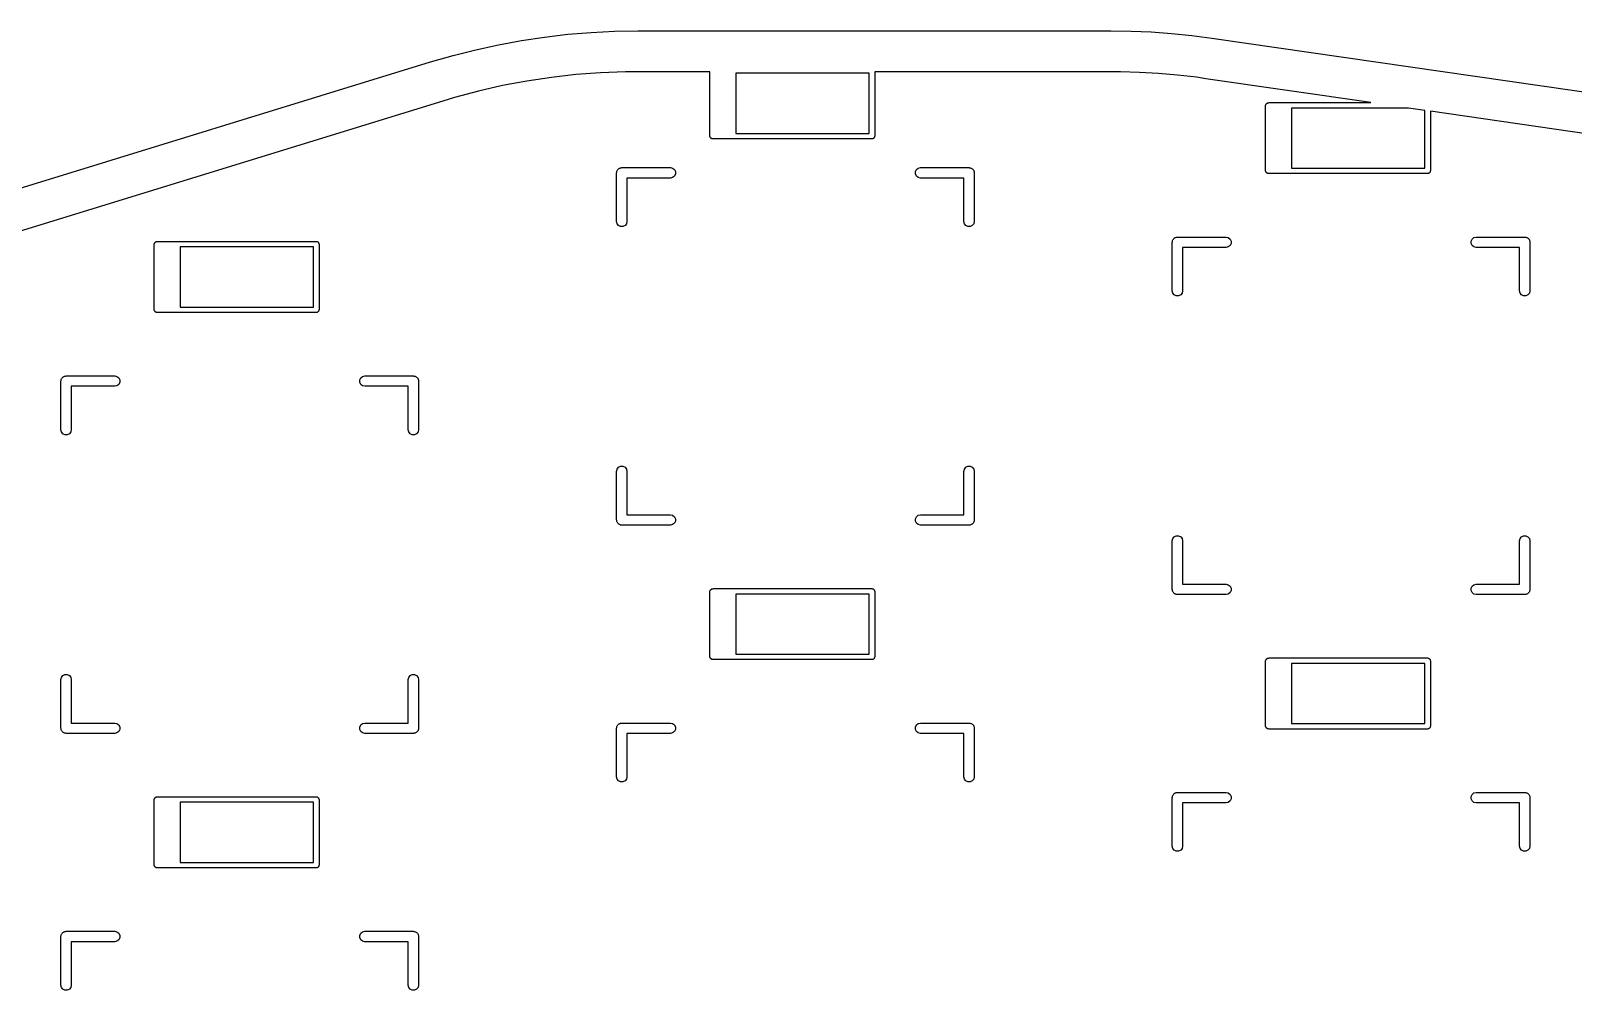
# Model space of a CAD drawing. Extents: x 25 to 230, y -179 to -24.
# Drawn here: x 78.7 to 135.1, y -59.1 to -24 of the extents above; entities that cross this region are included whole.
import ezdxf

# ---------------------------------------------------------------- set-up
doc = ezdxf.new("R2010")
doc.units = 0
doc.layers.add('BLACK', color=7, linetype='CONTINUOUS')

msp = doc.modelspace()

# ---------------------------------------------------------------- linework, layer by layer
at = {"layer": 'BLACK', "linetype": 'CONTINUOUS'}
for p, q in [((96.663542, -24.368255), (97.508048, -24.241268)), ((97.508048, -24.241268), (98.3563, -24.142355)), ((98.3563, -24.142355), (99.207366, -24.071625)), ((99.207366, -24.071625), (100.060309, -24.029156)), ((100.060309, -24.029156), (100.914191, -24.014994)), ((100.914191, -24.014994), (100.914191, -24.015)), ((100.914191, -24.015), (118.21282, -24.015)), ((118.21282, -24.015), (118.212821, -24.015)), ((118.212821, -24.015), (118.953934, -24.025668)), ((118.953934, -24.025668), (119.694434, -24.057661)), ((119.694434, -24.057661), (120.433706, -24.110954)), ((120.433706, -24.110954), (121.171138, -24.185502)), ((121.171138, -24.185502), (121.906089, -24.281239)), ((94.161767, -24.916111), (94.989481, -24.705862)), ((94.989481, -24.705862), (95.823712, -24.523177)), ((95.823712, -24.523177), (96.663542, -24.368255)), ((121.906089, -24.281239), (121.906119, -24.28124)), ((121.906119, -24.28124), (159.948324, -29.794602)), ((58.356301, -35.918361), (93.34148, -25.153691)), ((93.34148, -25.153691), (93.341502, -25.153685)), ((93.341502, -25.153685), (94.161767, -24.916111)), ((96.860876, -25.851845), (95.971648, -26.019694)), ((97.755746, -25.717284), (96.860876, -25.851845)), ((98.655013, -25.6162), (97.755746, -25.717284)), ((99.557425, -25.548732), (98.655013, -25.6162)), ((100.461726, -25.514974), (99.557425, -25.548732)), ((100.914087, -25.514993), (100.461726, -25.514974)), ((100.914191, -25.515), (100.914087, -25.514993)), ((103.555, -25.515), (100.914191, -25.515)), ((103.555, -27.87), (103.555, -25.515)), ((104.505, -25.57), (104.505, -27.77)), ((109.38, -25.57), (104.505, -25.57)), ((109.38, -27.77), (109.38, -25.57)), ((118.212819, -25.515), (109.58, -25.515)), ((109.58, -25.515), (109.58, -27.87)), ((118.21282, -25.515), (118.212819, -25.515)), ((118.561863, -25.514994), (118.21282, -25.514999)), ((118.21282, -25.514999), (118.21282, -25.515)), ((119.25966, -25.535086), (118.561863, -25.514994)), ((119.956591, -25.575254), (119.25966, -25.535086)), ((120.652076, -25.635463), (119.956591, -25.575254)), ((121.345541, -25.715664), (120.652076, -25.635463)), ((121.690974, -25.765733), (121.345541, -25.715664)), ((121.690975, -25.76573), (121.690974, -25.765733)), ((127.723438, -26.64), (121.690975, -25.76573)), ((94.215061, -26.454276), (93.782611, -26.58736)), ((95.0893, -26.220597), (94.215061, -26.454276)), ((95.971648, -26.019694), (95.0893, -26.220597)), ((93.782607, -26.587359), (58.797426, -37.35203)), ((93.78261, -26.587359), (93.782607, -26.587359)), ((93.782611, -26.58736), (93.78261, -26.587359)), ((123.875, -26.74), (123.894098, -26.681221)), ((123.875, -29.14), (123.875, -26.74)), ((123.894098, -26.681221), (123.944098, -26.644894)), ((123.944098, -26.644894), (123.984937, -26.644894)), ((123.984937, -26.644894), (124, -26.64)), ((124, -26.64), (127.723438, -26.64)), ((124.825, -26.84), (124.825, -29.04)), ((129.103438, -26.84), (124.825, -26.84)), ((129.7, -26.926458), (129.103438, -26.84)), ((129.7, -29.04), (129.7, -26.926458)), ((159.733175, -31.279091), (129.9, -26.955443)), ((129.9, -26.955443), (129.9, -29.14)), ((103.574098, -27.928779), (103.555, -27.87)), ((103.624098, -27.965106), (103.574098, -27.928779)), ((103.664937, -27.965106), (103.624098, -27.965106)), ((103.68, -27.97), (103.664937, -27.965106)), ((109.48, -27.97), (103.68, -27.97)), ((104.505, -27.77), (109.38, -27.77)), ((109.495063, -27.965106), (109.48, -27.97)), ((109.510902, -27.965106), (109.495063, -27.965106)), ((109.523715, -27.955796), (109.510902, -27.965106)), ((109.538779, -27.950902), (109.523715, -27.955796)), ((109.548088, -27.938088), (109.538779, -27.950902)), ((109.560902, -27.928779), (109.548088, -27.938088)), ((109.565796, -27.913715), (109.560902, -27.928779)), ((109.575106, -27.900902), (109.565796, -27.913715)), ((109.58, -27.87), (109.575106, -27.885062)), ((109.575106, -27.885062), (109.575106, -27.900902)), ((100.1395, -29.21), (100.144276, -29.189074)), ((100.1395, -30.988), (100.1395, -29.21)), ((100.144276, -29.16761), (100.153588, -29.148272)), ((100.144276, -29.189074), (100.144276, -29.16761)), ((100.153588, -29.148272), (100.158365, -29.127345)), ((100.158365, -29.127345), (100.171748, -29.110562)), ((100.171748, -29.110562), (100.181061, -29.091225)), ((100.181061, -29.091225), (100.197842, -29.077842)), ((100.197842, -29.077842), (100.211225, -29.061061)), ((100.211225, -29.061061), (100.230562, -29.051748)), ((100.230562, -29.051748), (100.247345, -29.038365)), ((100.247345, -29.038365), (100.268272, -29.033588)), ((100.268272, -29.033588), (100.28761, -29.024276)), ((100.28761, -29.024276), (100.309074, -29.024276)), ((100.309074, -29.024276), (100.33, -29.0195)), ((100.33, -29.0195), (102.108, -29.0195)), ((102.108, -29.0195), (102.190655, -29.038365)), ((102.190655, -29.038365), (102.256939, -29.091225)), ((102.256939, -29.091225), (102.293724, -29.16761)), ((102.293724, -29.25239), (102.256939, -29.328775)), ((102.293724, -29.16761), (102.293724, -29.25239)), ((111.066276, -29.16761), (111.103061, -29.091225)), ((111.066276, -29.25239), (111.066276, -29.16761)), ((111.103061, -29.328775), (111.066276, -29.25239)), ((111.103061, -29.091225), (111.169345, -29.038365)), ((111.169345, -29.038365), (111.252, -29.0195)), ((111.252, -29.0195), (113.03, -29.0195)), ((113.03, -29.0195), (113.050926, -29.024276)), ((113.050926, -29.024276), (113.07239, -29.024276)), ((113.07239, -29.024276), (113.091727, -29.033588)), ((113.091727, -29.033588), (113.112655, -29.038365)), ((113.112655, -29.038365), (113.129437, -29.051748)), ((113.129437, -29.051748), (113.148775, -29.061061)), ((113.148775, -29.061061), (113.162157, -29.077842)), ((113.162157, -29.077842), (113.178939, -29.091225)), ((113.178939, -29.091225), (113.188251, -29.110562)), ((113.188251, -29.110562), (113.201635, -29.127345)), ((113.201635, -29.127345), (113.206411, -29.148272)), ((113.206411, -29.148272), (113.215724, -29.16761)), ((113.215724, -29.16761), (113.215724, -29.189074)), ((113.215724, -29.189074), (113.2205, -29.21)), ((113.2205, -29.21), (113.2205, -30.988)), ((123.894098, -29.198779), (123.875, -29.14)), ((123.944098, -29.235106), (123.894098, -29.198779)), ((123.984937, -29.235106), (123.944098, -29.235106)), ((124, -29.24), (123.984937, -29.235106)), ((129.8, -29.24), (124, -29.24)), ((124.825, -29.04), (129.7, -29.04)), ((129.815063, -29.235106), (129.8, -29.24)), ((129.830902, -29.235106), (129.815063, -29.235106)), ((129.843715, -29.225796), (129.830902, -29.235106)), ((129.858779, -29.220902), (129.843715, -29.225796)), ((129.868088, -29.208088), (129.858779, -29.220902)), ((129.880902, -29.198779), (129.868088, -29.208088)), ((129.885796, -29.183715), (129.880902, -29.198779)), ((129.895106, -29.170902), (129.885796, -29.183715)), ((129.9, -29.14), (129.895106, -29.155062)), ((129.895106, -29.155062), (129.895106, -29.170902)), ((102.108, -29.4005), (100.5205, -29.4005)), ((100.5205, -29.4005), (100.5205, -30.988)), ((102.190655, -29.381635), (102.108, -29.4005)), ((102.256939, -29.328775), (102.190655, -29.381635)), ((111.169345, -29.381635), (111.103061, -29.328775)), ((111.252, -29.4005), (111.169345, -29.381635)), ((112.8395, -29.4005), (111.252, -29.4005)), ((112.8395, -30.988), (112.8395, -29.4005)), ((100.158365, -31.070655), (100.1395, -30.988)), ((100.5205, -30.988), (100.501635, -31.070655)), ((112.858365, -31.070655), (112.8395, -30.988)), ((113.2205, -30.988), (113.201635, -31.070655)), ((100.211225, -31.136939), (100.158365, -31.070655)), ((100.28761, -31.173724), (100.211225, -31.136939)), ((100.37239, -31.173724), (100.28761, -31.173724)), ((100.448775, -31.136939), (100.37239, -31.173724)), ((100.501635, -31.070655), (100.448775, -31.136939)), ((112.911225, -31.136939), (112.858365, -31.070655)), ((112.98761, -31.173724), (112.911225, -31.136939)), ((113.07239, -31.173724), (112.98761, -31.173724)), ((113.148775, -31.136939), (113.07239, -31.173724)), ((113.201635, -31.070655), (113.148775, -31.136939)), ((120.550562, -31.591748), (120.567345, -31.578365)), ((120.567345, -31.578365), (120.588272, -31.573588)), ((120.588272, -31.573588), (120.60761, -31.564276)), ((120.60761, -31.564276), (120.629074, -31.564276)), ((120.629074, -31.564276), (120.65, -31.5595)), ((120.65, -31.5595), (122.428, -31.5595)), ((122.428, -31.5595), (122.510655, -31.578365)), ((122.510655, -31.578365), (122.576939, -31.631225)), ((131.423061, -31.631225), (131.489345, -31.578365)), ((131.489345, -31.578365), (131.572, -31.5595)), ((131.572, -31.5595), (133.35, -31.5595)), ((133.35, -31.5595), (133.370926, -31.564276)), ((133.370926, -31.564276), (133.39239, -31.564276)), ((133.39239, -31.564276), (133.411727, -31.573588)), ((133.411727, -31.573588), (133.432655, -31.578365)), ((133.432655, -31.578365), (133.449437, -31.591748)), ((83.235, -31.82), (83.254098, -31.761221)), ((83.235, -34.22), (83.235, -31.82)), ((83.254098, -31.761221), (83.304098, -31.724894)), ((83.304098, -31.724894), (83.344937, -31.724894)), ((83.344937, -31.724894), (83.36, -31.72)), ((83.36, -31.72), (89.16, -31.72)), ((84.185, -31.92), (84.185, -34.12)), ((89.06, -31.92), (84.185, -31.92)), ((89.06, -34.12), (89.06, -31.92)), ((89.16, -31.72), (89.175063, -31.724894)), ((89.175063, -31.724894), (89.190902, -31.724894)), ((89.190902, -31.724894), (89.203715, -31.734203)), ((89.203715, -31.734203), (89.218779, -31.739098)), ((89.218779, -31.739098), (89.228088, -31.751911)), ((89.228088, -31.751911), (89.240902, -31.761221)), ((89.240902, -31.761221), (89.245796, -31.776284)), ((89.245796, -31.776284), (89.255106, -31.789098)), ((89.255106, -31.789098), (89.255106, -31.804937)), ((89.255106, -31.804937), (89.26, -31.82)), ((89.26, -31.82), (89.26, -34.22)), ((120.4595, -31.75), (120.464276, -31.729074)), ((120.4595, -33.528), (120.4595, -31.75)), ((120.464276, -31.70761), (120.473588, -31.688272)), ((120.464276, -31.729074), (120.464276, -31.70761)), ((120.473588, -31.688272), (120.478365, -31.667345)), ((120.478365, -31.667345), (120.491748, -31.650562)), ((120.491748, -31.650562), (120.501061, -31.631225)), ((120.501061, -31.631225), (120.517842, -31.617842)), ((120.517842, -31.617842), (120.531225, -31.601061)), ((120.531225, -31.601061), (120.550562, -31.591748)), ((122.428, -31.9405), (120.8405, -31.9405)), ((120.8405, -31.9405), (120.8405, -33.528)), ((122.510655, -31.921635), (122.428, -31.9405)), ((122.576939, -31.868775), (122.510655, -31.921635)), ((122.576939, -31.631225), (122.613724, -31.70761)), ((122.613724, -31.79239), (122.576939, -31.868775)), ((122.613724, -31.70761), (122.613724, -31.79239)), ((131.386276, -31.70761), (131.423061, -31.631225)), ((131.386276, -31.79239), (131.386276, -31.70761)), ((131.423061, -31.868775), (131.386276, -31.79239)), ((131.489345, -31.921635), (131.423061, -31.868775)), ((131.572, -31.9405), (131.489345, -31.921635)), ((133.1595, -31.9405), (131.572, -31.9405)), ((133.1595, -33.528), (133.1595, -31.9405)), ((133.449437, -31.591748), (133.468775, -31.601061)), ((133.468775, -31.601061), (133.482157, -31.617842)), ((133.482157, -31.617842), (133.498939, -31.631225)), ((133.498939, -31.631225), (133.508251, -31.650562)), ((133.508251, -31.650562), (133.521635, -31.667345)), ((133.521635, -31.667345), (133.526411, -31.688272)), ((133.526411, -31.688272), (133.535724, -31.70761)), ((133.535724, -31.70761), (133.535724, -31.729074)), ((133.535724, -31.729074), (133.5405, -31.75)), ((133.5405, -31.75), (133.5405, -33.528)), ((120.478365, -33.610655), (120.4595, -33.528)), ((120.531225, -33.676939), (120.478365, -33.610655)), ((120.60761, -33.713724), (120.531225, -33.676939)), ((120.69239, -33.713724), (120.60761, -33.713724)), ((120.768775, -33.676939), (120.69239, -33.713724)), ((120.821635, -33.610655), (120.768775, -33.676939)), ((120.8405, -33.528), (120.821635, -33.610655)), ((133.178365, -33.610655), (133.1595, -33.528)), ((133.231225, -33.676939), (133.178365, -33.610655)), ((133.30761, -33.713724), (133.231225, -33.676939)), ((133.39239, -33.713724), (133.30761, -33.713724)), ((133.468775, -33.676939), (133.39239, -33.713724)), ((133.521635, -33.610655), (133.468775, -33.676939)), ((133.5405, -33.528), (133.521635, -33.610655)), ((83.254098, -34.278779), (83.235, -34.22)), ((83.304098, -34.315106), (83.254098, -34.278779)), ((83.344937, -34.315106), (83.304098, -34.315106)), ((83.36, -34.32), (83.344937, -34.315106)), ((89.16, -34.32), (83.36, -34.32)), ((84.185, -34.12), (89.06, -34.12)), ((89.175063, -34.315106), (89.16, -34.32)), ((89.190902, -34.315106), (89.175063, -34.315106)), ((89.203715, -34.305796), (89.190902, -34.315106)), ((89.218779, -34.300902), (89.203715, -34.305796)), ((89.228088, -34.288088), (89.218779, -34.300902)), ((89.240902, -34.278779), (89.228088, -34.288088)), ((89.245796, -34.263715), (89.240902, -34.278779)), ((89.255106, -34.250902), (89.245796, -34.263715)), ((89.26, -34.22), (89.255106, -34.235062)), ((89.255106, -34.235062), (89.255106, -34.250902)), ((79.910562, -36.671748), (79.927345, -36.658365)), ((79.927345, -36.658365), (79.948272, -36.653588)), ((79.948272, -36.653588), (79.96761, -36.644276)), ((79.96761, -36.644276), (79.989074, -36.644276)), ((79.989074, -36.644276), (80.01, -36.6395)), ((80.01, -36.6395), (81.788, -36.6395)), ((81.788, -36.6395), (81.870655, -36.658365)), ((81.870655, -36.658365), (81.936939, -36.711225)), ((90.783061, -36.711225), (90.849345, -36.658365)), ((90.849345, -36.658365), (90.932, -36.6395)), ((90.932, -36.6395), (92.71, -36.6395)), ((92.71, -36.6395), (92.730926, -36.644276)), ((92.730926, -36.644276), (92.75239, -36.644276)), ((92.75239, -36.644276), (92.771727, -36.653588)), ((92.771727, -36.653588), (92.792655, -36.658365)), ((92.792655, -36.658365), (92.809437, -36.671748)), ((79.8195, -36.83), (79.824276, -36.809074)), ((79.8195, -38.608), (79.8195, -36.83)), ((79.824276, -36.78761), (79.833588, -36.768272)), ((79.824276, -36.809074), (79.824276, -36.78761)), ((79.833588, -36.768272), (79.838365, -36.747345)), ((79.838365, -36.747345), (79.851748, -36.730562)), ((79.851748, -36.730562), (79.861061, -36.711225)), ((79.861061, -36.711225), (79.877842, -36.697842)), ((79.877842, -36.697842), (79.891225, -36.681061)), ((79.891225, -36.681061), (79.910562, -36.671748)), ((81.788, -37.0205), (80.2005, -37.0205)), ((80.2005, -37.0205), (80.2005, -38.608)), ((81.870655, -37.001635), (81.788, -37.0205)), ((81.936939, -36.948775), (81.870655, -37.001635)), ((81.936939, -36.711225), (81.973724, -36.78761)), ((81.973724, -36.87239), (81.936939, -36.948775)), ((81.973724, -36.78761), (81.973724, -36.87239)), ((90.746276, -36.78761), (90.783061, -36.711225)), ((90.746276, -36.87239), (90.746276, -36.78761)), ((90.783061, -36.948775), (90.746276, -36.87239)), ((90.849345, -37.001635), (90.783061, -36.948775)), ((90.932, -37.0205), (90.849345, -37.001635)), ((92.5195, -37.0205), (90.932, -37.0205)), ((92.5195, -38.608), (92.5195, -37.0205)), ((92.809437, -36.671748), (92.828775, -36.681061)), ((92.828775, -36.681061), (92.842157, -36.697842)), ((92.842157, -36.697842), (92.858939, -36.711225)), ((92.858939, -36.711225), (92.868251, -36.730562)), ((92.868251, -36.730562), (92.881635, -36.747345)), ((92.881635, -36.747345), (92.886411, -36.768272)), ((92.886411, -36.768272), (92.895724, -36.78761)), ((92.895724, -36.78761), (92.895724, -36.809074)), ((92.895724, -36.809074), (92.9005, -36.83)), ((92.9005, -36.83), (92.9005, -38.608)), ((79.838365, -38.690655), (79.8195, -38.608)), ((79.891225, -38.756939), (79.838365, -38.690655)), ((79.96761, -38.793724), (79.891225, -38.756939)), ((80.05239, -38.793724), (79.96761, -38.793724)), ((80.128775, -38.756939), (80.05239, -38.793724)), ((80.181635, -38.690655), (80.128775, -38.756939)), ((80.2005, -38.608), (80.181635, -38.690655)), ((92.538365, -38.690655), (92.5195, -38.608)), ((92.591225, -38.756939), (92.538365, -38.690655)), ((92.66761, -38.793724), (92.591225, -38.756939)), ((92.75239, -38.793724), (92.66761, -38.793724)), ((92.828775, -38.756939), (92.75239, -38.793724)), ((92.881635, -38.690655), (92.828775, -38.756939)), ((92.9005, -38.608), (92.881635, -38.690655)), ((100.158365, -40.049345), (100.211225, -39.983061)), ((100.211225, -39.983061), (100.28761, -39.946276)), ((100.28761, -39.946276), (100.37239, -39.946276)), ((100.37239, -39.946276), (100.448775, -39.983061)), ((100.448775, -39.983061), (100.501635, -40.049345)), ((112.858365, -40.049345), (112.911225, -39.983061)), ((112.911225, -39.983061), (112.98761, -39.946276)), ((112.98761, -39.946276), (113.07239, -39.946276)), ((113.07239, -39.946276), (113.148775, -39.983061)), ((113.148775, -39.983061), (113.201635, -40.049345)), ((100.1395, -40.132), (100.158365, -40.049345)), ((100.1395, -41.91), (100.1395, -40.132)), ((100.501635, -40.049345), (100.5205, -40.132)), ((100.5205, -40.132), (100.5205, -41.7195)), ((112.8395, -40.132), (112.858365, -40.049345)), ((112.8395, -41.7195), (112.8395, -40.132)), ((113.201635, -40.049345), (113.2205, -40.132)), ((113.2205, -40.132), (113.2205, -41.91)), ((100.5205, -41.7195), (102.108, -41.7195)), ((102.108, -41.7195), (102.190655, -41.738365)), ((111.169345, -41.738365), (111.252, -41.7195)), ((111.252, -41.7195), (112.8395, -41.7195)), ((100.144276, -41.930925), (100.1395, -41.91)), ((100.144276, -41.95239), (100.144276, -41.930925)), ((100.153588, -41.971727), (100.144276, -41.95239)), ((100.158365, -41.992655), (100.153588, -41.971727)), ((100.171748, -42.009437), (100.158365, -41.992655)), ((100.181061, -42.028775), (100.171748, -42.009437)), ((100.197842, -42.042157), (100.181061, -42.028775)), ((100.211225, -42.058939), (100.197842, -42.042157)), ((100.230562, -42.068251), (100.211225, -42.058939)), ((100.247345, -42.081635), (100.230562, -42.068251)), ((100.268272, -42.086411), (100.247345, -42.081635)), ((100.28761, -42.095724), (100.268272, -42.086411)), ((100.309074, -42.095724), (100.28761, -42.095724)), ((100.33, -42.1005), (100.309074, -42.095724)), ((102.108, -42.1005), (100.33, -42.1005)), ((102.190655, -42.081635), (102.108, -42.1005)), ((102.190655, -41.738365), (102.256939, -41.791225)), ((102.256939, -42.028775), (102.190655, -42.081635)), ((102.256939, -41.791225), (102.293724, -41.86761)), ((102.293724, -41.95239), (102.256939, -42.028775)), ((102.293724, -41.86761), (102.293724, -41.95239)), ((111.066276, -41.86761), (111.103061, -41.791225)), ((111.066276, -41.95239), (111.066276, -41.86761)), ((111.103061, -42.028775), (111.066276, -41.95239)), ((111.103061, -41.791225), (111.169345, -41.738365)), ((111.169345, -42.081635), (111.103061, -42.028775)), ((111.252, -42.1005), (111.169345, -42.081635)), ((113.03, -42.1005), (111.252, -42.1005)), ((113.050926, -42.095724), (113.03, -42.1005)), ((113.07239, -42.095724), (113.050926, -42.095724)), ((113.091727, -42.086411), (113.07239, -42.095724)), ((113.112655, -42.081635), (113.091727, -42.086411)), ((113.129437, -42.068251), (113.112655, -42.081635)), ((113.148775, -42.058939), (113.129437, -42.068251)), ((113.162157, -42.042157), (113.148775, -42.058939)), ((113.178939, -42.028775), (113.162157, -42.042157)), ((113.188251, -42.009437), (113.178939, -42.028775)), ((113.201635, -41.992655), (113.188251, -42.009437)), ((113.206411, -41.971727), (113.201635, -41.992655)), ((113.215724, -41.95239), (113.206411, -41.971727)), ((113.2205, -41.91), (113.215724, -41.930925)), ((113.215724, -41.930925), (113.215724, -41.95239)), ((120.4595, -42.672), (120.478365, -42.589345)), ((120.4595, -44.45), (120.4595, -42.672)), ((120.478365, -42.589345), (120.531225, -42.523061)), ((120.531225, -42.523061), (120.60761, -42.486276)), ((120.60761, -42.486276), (120.69239, -42.486276)), ((120.69239, -42.486276), (120.768775, -42.523061)), ((120.768775, -42.523061), (120.821635, -42.589345)), ((120.821635, -42.589345), (120.8405, -42.672)), ((120.8405, -42.672), (120.8405, -44.2595)), ((133.1595, -42.672), (133.178365, -42.589345)), ((133.1595, -44.2595), (133.1595, -42.672)), ((133.178365, -42.589345), (133.231225, -42.523061)), ((133.231225, -42.523061), (133.30761, -42.486276)), ((133.30761, -42.486276), (133.39239, -42.486276)), ((133.39239, -42.486276), (133.468775, -42.523061)), ((133.468775, -42.523061), (133.521635, -42.589345)), ((133.521635, -42.589345), (133.5405, -42.672)), ((133.5405, -42.672), (133.5405, -44.45)), ((103.555, -44.52), (103.574098, -44.461221)), ((103.555, -46.92), (103.555, -44.52)), ((103.574098, -44.461221), (103.624098, -44.424894)), ((103.624098, -44.424894), (103.664937, -44.424894)), ((103.664937, -44.424894), (103.68, -44.42)), ((103.68, -44.42), (109.48, -44.42)), ((109.48, -44.42), (109.495063, -44.424894)), ((109.495063, -44.424894), (109.510902, -44.424894)), ((109.510902, -44.424894), (109.523715, -44.434203)), ((109.523715, -44.434203), (109.538779, -44.439098)), ((109.538779, -44.439098), (109.548088, -44.451911)), ((109.548088, -44.451911), (109.560902, -44.461221)), ((109.560902, -44.461221), (109.565796, -44.476284)), ((109.565796, -44.476284), (109.575106, -44.489098)), ((109.575106, -44.489098), (109.575106, -44.504937)), ((109.575106, -44.504937), (109.58, -44.52)), ((109.58, -44.52), (109.58, -46.92)), ((120.464276, -44.470925), (120.4595, -44.45)), ((120.464276, -44.49239), (120.464276, -44.470925)), ((120.473588, -44.511727), (120.464276, -44.49239)), ((120.478365, -44.532655), (120.473588, -44.511727)), ((120.491748, -44.549437), (120.478365, -44.532655)), ((120.501061, -44.568775), (120.491748, -44.549437)), ((120.8405, -44.2595), (122.428, -44.2595)), ((122.428, -44.2595), (122.510655, -44.278365)), ((122.510655, -44.278365), (122.576939, -44.331225)), ((122.576939, -44.331225), (122.613724, -44.40761)), ((122.613724, -44.49239), (122.576939, -44.568775)), ((122.613724, -44.40761), (122.613724, -44.49239)), ((131.386276, -44.40761), (131.423061, -44.331225)), ((131.386276, -44.49239), (131.386276, -44.40761)), ((131.423061, -44.568775), (131.386276, -44.49239)), ((131.423061, -44.331225), (131.489345, -44.278365)), ((131.489345, -44.278365), (131.572, -44.2595)), ((131.572, -44.2595), (133.1595, -44.2595)), ((133.508251, -44.549437), (133.498939, -44.568775)), ((133.521635, -44.532655), (133.508251, -44.549437)), ((133.526411, -44.511727), (133.521635, -44.532655)), ((133.535724, -44.49239), (133.526411, -44.511727)), ((133.5405, -44.45), (133.535724, -44.470925)), ((133.535724, -44.470925), (133.535724, -44.49239)), ((104.505, -44.62), (104.505, -46.82)), ((109.38, -44.62), (104.505, -44.62)), ((109.38, -46.82), (109.38, -44.62)), ((120.517842, -44.582157), (120.501061, -44.568775)), ((120.531225, -44.598939), (120.517842, -44.582157)), ((120.550562, -44.608251), (120.531225, -44.598939)), ((120.567345, -44.621635), (120.550562, -44.608251)), ((120.588272, -44.626411), (120.567345, -44.621635)), ((120.60761, -44.635724), (120.588272, -44.626411)), ((120.629074, -44.635724), (120.60761, -44.635724)), ((120.65, -44.6405), (120.629074, -44.635724)), ((122.428, -44.6405), (120.65, -44.6405)), ((122.510655, -44.621635), (122.428, -44.6405)), ((122.576939, -44.568775), (122.510655, -44.621635)), ((131.489345, -44.621635), (131.423061, -44.568775)), ((131.572, -44.6405), (131.489345, -44.621635)), ((133.35, -44.6405), (131.572, -44.6405)), ((133.370926, -44.635724), (133.35, -44.6405)), ((133.39239, -44.635724), (133.370926, -44.635724)), ((133.411727, -44.626411), (133.39239, -44.635724)), ((133.432655, -44.621635), (133.411727, -44.626411)), ((133.449437, -44.608251), (133.432655, -44.621635)), ((133.468775, -44.598939), (133.449437, -44.608251)), ((133.482157, -44.582157), (133.468775, -44.598939)), ((133.498939, -44.568775), (133.482157, -44.582157)), ((103.574098, -46.978779), (103.555, -46.92)), ((103.624098, -47.015106), (103.574098, -46.978779)), ((103.664937, -47.015106), (103.624098, -47.015106)), ((103.68, -47.02), (103.664937, -47.015106)), ((109.48, -47.02), (103.68, -47.02)), ((104.505, -46.82), (109.38, -46.82)), ((109.495063, -47.015106), (109.48, -47.02)), ((109.510902, -47.015106), (109.495063, -47.015106)), ((109.523715, -47.005796), (109.510902, -47.015106)), ((109.538779, -47.000902), (109.523715, -47.005796)), ((109.548088, -46.988088), (109.538779, -47.000902)), ((109.560902, -46.978779), (109.548088, -46.988088)), ((109.565796, -46.963715), (109.560902, -46.978779)), ((109.575106, -46.950902), (109.565796, -46.963715)), ((109.58, -46.92), (109.575106, -46.935062)), ((109.575106, -46.935062), (109.575106, -46.950902)), ((123.875, -47.06), (123.894098, -47.001221)), ((123.875, -49.46), (123.875, -47.06)), ((123.894098, -47.001221), (123.944098, -46.964894)), ((123.944098, -46.964894), (123.984937, -46.964894)), ((123.984937, -46.964894), (124, -46.96)), ((124, -46.96), (129.8, -46.96)), ((124.825, -47.16), (124.825, -49.36)), ((129.7, -47.16), (124.825, -47.16)), ((129.7, -49.36), (129.7, -47.16)), ((129.8, -46.96), (129.815063, -46.964894)), ((129.815063, -46.964894), (129.830902, -46.964894)), ((129.830902, -46.964894), (129.843715, -46.974203)), ((129.843715, -46.974203), (129.858779, -46.979098)), ((129.858779, -46.979098), (129.868088, -46.991911)), ((129.868088, -46.991911), (129.880902, -47.001221)), ((129.880902, -47.001221), (129.885796, -47.016284)), ((129.885796, -47.016284), (129.895106, -47.029098)), ((129.895106, -47.029098), (129.895106, -47.044937)), ((129.895106, -47.044937), (129.9, -47.06)), ((129.9, -47.06), (129.9, -49.46)), ((79.8195, -47.752), (79.838365, -47.669345)), ((79.8195, -49.53), (79.8195, -47.752)), ((79.838365, -47.669345), (79.891225, -47.603061)), ((79.891225, -47.603061), (79.96761, -47.566276)), ((79.96761, -47.566276), (80.05239, -47.566276)), ((80.05239, -47.566276), (80.128775, -47.603061)), ((80.128775, -47.603061), (80.181635, -47.669345)), ((80.181635, -47.669345), (80.2005, -47.752)), ((80.2005, -47.752), (80.2005, -49.3395)), ((92.5195, -47.752), (92.538365, -47.669345)), ((92.5195, -49.3395), (92.5195, -47.752)), ((92.538365, -47.669345), (92.591225, -47.603061)), ((92.591225, -47.603061), (92.66761, -47.566276)), ((92.66761, -47.566276), (92.75239, -47.566276)), ((92.75239, -47.566276), (92.828775, -47.603061)), ((92.828775, -47.603061), (92.881635, -47.669345)), ((92.881635, -47.669345), (92.9005, -47.752)), ((92.9005, -47.752), (92.9005, -49.53)), ((79.824276, -49.550925), (79.8195, -49.53)), ((79.824276, -49.57239), (79.824276, -49.550925)), ((79.833588, -49.591727), (79.824276, -49.57239)), ((79.838365, -49.612655), (79.833588, -49.591727)), ((79.851748, -49.629437), (79.838365, -49.612655)), ((79.861061, -49.648775), (79.851748, -49.629437)), ((80.2005, -49.3395), (81.788, -49.3395)), ((81.788, -49.3395), (81.870655, -49.358365)), ((81.870655, -49.358365), (81.936939, -49.411225)), ((81.936939, -49.411225), (81.973724, -49.48761)), ((81.973724, -49.57239), (81.936939, -49.648775)), ((81.973724, -49.48761), (81.973724, -49.57239)), ((90.746276, -49.48761), (90.783061, -49.411225)), ((90.746276, -49.57239), (90.746276, -49.48761)), ((90.783061, -49.648775), (90.746276, -49.57239)), ((90.783061, -49.411225), (90.849345, -49.358365)), ((90.849345, -49.358365), (90.932, -49.3395)), ((90.932, -49.3395), (92.5195, -49.3395)), ((92.868251, -49.629437), (92.858939, -49.648775)), ((92.881635, -49.612655), (92.868251, -49.629437)), ((92.886411, -49.591727), (92.881635, -49.612655)), ((92.895724, -49.57239), (92.886411, -49.591727)), ((92.9005, -49.53), (92.895724, -49.550925)), ((92.895724, -49.550925), (92.895724, -49.57239)), ((100.1395, -49.53), (100.144276, -49.509074)), ((100.1395, -51.308), (100.1395, -49.53)), ((100.144276, -49.48761), (100.153588, -49.468272)), ((100.144276, -49.509074), (100.144276, -49.48761)), ((100.153588, -49.468272), (100.158365, -49.447345)), ((100.158365, -49.447345), (100.171748, -49.430562)), ((100.171748, -49.430562), (100.181061, -49.411225)), ((100.181061, -49.411225), (100.197842, -49.397842)), ((100.197842, -49.397842), (100.211225, -49.381061)), ((100.211225, -49.381061), (100.230562, -49.371748)), ((100.230562, -49.371748), (100.247345, -49.358365)), ((100.247345, -49.358365), (100.268272, -49.353588)), ((100.268272, -49.353588), (100.28761, -49.344276)), ((100.28761, -49.344276), (100.309074, -49.344276)), ((100.309074, -49.344276), (100.33, -49.3395)), ((100.33, -49.3395), (102.108, -49.3395)), ((102.108, -49.3395), (102.190655, -49.358365)), ((102.190655, -49.358365), (102.256939, -49.411225)), ((102.256939, -49.411225), (102.293724, -49.48761)), ((102.293724, -49.57239), (102.256939, -49.648775)), ((102.293724, -49.48761), (102.293724, -49.57239)), ((111.066276, -49.48761), (111.103061, -49.411225)), ((111.066276, -49.57239), (111.066276, -49.48761)), ((111.103061, -49.648775), (111.066276, -49.57239)), ((111.103061, -49.411225), (111.169345, -49.358365)), ((111.169345, -49.358365), (111.252, -49.3395)), ((111.252, -49.3395), (113.03, -49.3395)), ((113.03, -49.3395), (113.050926, -49.344276)), ((113.050926, -49.344276), (113.07239, -49.344276)), ((113.07239, -49.344276), (113.091727, -49.353588)), ((113.091727, -49.353588), (113.112655, -49.358365)), ((113.112655, -49.358365), (113.129437, -49.371748)), ((113.129437, -49.371748), (113.148775, -49.381061)), ((113.148775, -49.381061), (113.162157, -49.397842)), ((113.162157, -49.397842), (113.178939, -49.411225)), ((113.178939, -49.411225), (113.188251, -49.430562)), ((113.188251, -49.430562), (113.201635, -49.447345)), ((113.201635, -49.447345), (113.206411, -49.468272)), ((113.206411, -49.468272), (113.215724, -49.48761)), ((113.215724, -49.48761), (113.215724, -49.509074)), ((113.215724, -49.509074), (113.2205, -49.53)), ((113.2205, -49.53), (113.2205, -51.308)), ((123.894098, -49.518779), (123.875, -49.46)), ((123.944098, -49.555106), (123.894098, -49.518779)), ((123.984937, -49.555106), (123.944098, -49.555106)), ((124, -49.56), (123.984937, -49.555106)), ((129.8, -49.56), (124, -49.56)), ((124.825, -49.36), (129.7, -49.36)), ((129.815063, -49.555106), (129.8, -49.56)), ((129.830902, -49.555106), (129.815063, -49.555106)), ((129.843715, -49.545796), (129.830902, -49.555106)), ((129.858779, -49.540902), (129.843715, -49.545796)), ((129.868088, -49.528088), (129.858779, -49.540902)), ((129.880902, -49.518779), (129.868088, -49.528088)), ((129.885796, -49.503715), (129.880902, -49.518779)), ((129.895106, -49.490902), (129.885796, -49.503715)), ((129.9, -49.46), (129.895106, -49.475062)), ((129.895106, -49.475062), (129.895106, -49.490902)), ((79.877842, -49.662157), (79.861061, -49.648775)), ((79.891225, -49.678939), (79.877842, -49.662157)), ((79.910562, -49.688251), (79.891225, -49.678939)), ((79.927345, -49.701635), (79.910562, -49.688251)), ((79.948272, -49.706411), (79.927345, -49.701635)), ((79.96761, -49.715724), (79.948272, -49.706411)), ((79.989074, -49.715724), (79.96761, -49.715724)), ((80.01, -49.7205), (79.989074, -49.715724)), ((81.788, -49.7205), (80.01, -49.7205)), ((81.870655, -49.701635), (81.788, -49.7205)), ((81.936939, -49.648775), (81.870655, -49.701635)), ((90.849345, -49.701635), (90.783061, -49.648775)), ((90.932, -49.7205), (90.849345, -49.701635)), ((92.71, -49.7205), (90.932, -49.7205)), ((92.730926, -49.715724), (92.71, -49.7205)), ((92.75239, -49.715724), (92.730926, -49.715724)), ((92.771727, -49.706411), (92.75239, -49.715724)), ((92.792655, -49.701635), (92.771727, -49.706411)), ((92.809437, -49.688251), (92.792655, -49.701635)), ((92.828775, -49.678939), (92.809437, -49.688251)), ((92.842157, -49.662157), (92.828775, -49.678939)), ((92.858939, -49.648775), (92.842157, -49.662157)), ((102.108, -49.7205), (100.5205, -49.7205)), ((100.5205, -49.7205), (100.5205, -51.308)), ((102.190655, -49.701635), (102.108, -49.7205)), ((102.256939, -49.648775), (102.190655, -49.701635)), ((111.169345, -49.701635), (111.103061, -49.648775)), ((111.252, -49.7205), (111.169345, -49.701635)), ((112.8395, -49.7205), (111.252, -49.7205)), ((112.8395, -51.308), (112.8395, -49.7205)), ((100.158365, -51.390655), (100.1395, -51.308)), ((100.5205, -51.308), (100.501635, -51.390655)), ((112.858365, -51.390655), (112.8395, -51.308)), ((113.2205, -51.308), (113.201635, -51.390655)), ((100.211225, -51.456939), (100.158365, -51.390655)), ((100.28761, -51.493724), (100.211225, -51.456939)), ((100.37239, -51.493724), (100.28761, -51.493724)), ((100.448775, -51.456939), (100.37239, -51.493724)), ((100.501635, -51.390655), (100.448775, -51.456939)), ((112.911225, -51.456939), (112.858365, -51.390655)), ((112.98761, -51.493724), (112.911225, -51.456939)), ((113.07239, -51.493724), (112.98761, -51.493724)), ((113.148775, -51.456939), (113.07239, -51.493724)), ((113.201635, -51.390655), (113.148775, -51.456939)), ((120.588272, -51.893588), (120.60761, -51.884276)), ((120.60761, -51.884276), (120.629074, -51.884276)), ((120.629074, -51.884276), (120.65, -51.8795)), ((120.65, -51.8795), (122.428, -51.8795)), ((122.428, -51.8795), (122.510655, -51.898365)), ((131.489345, -51.898365), (131.572, -51.8795)), ((131.572, -51.8795), (133.35, -51.8795)), ((133.35, -51.8795), (133.370926, -51.884276)), ((133.370926, -51.884276), (133.39239, -51.884276)), ((133.39239, -51.884276), (133.411727, -51.893588)), ((83.235, -52.14), (83.254098, -52.081221)), ((83.235, -54.54), (83.235, -52.14)), ((83.254098, -52.081221), (83.304098, -52.044894)), ((83.304098, -52.044894), (83.344937, -52.044894)), ((83.344937, -52.044894), (83.36, -52.04)), ((83.36, -52.04), (89.16, -52.04)), ((84.185, -52.24), (84.185, -54.44)), ((89.06, -52.24), (84.185, -52.24)), ((89.06, -54.44), (89.06, -52.24)), ((89.16, -52.04), (89.175063, -52.044894)), ((89.175063, -52.044894), (89.190902, -52.044894)), ((89.190902, -52.044894), (89.203715, -52.054203)), ((89.203715, -52.054203), (89.218779, -52.059098)), ((89.218779, -52.059098), (89.228088, -52.071911)), ((89.228088, -52.071911), (89.240902, -52.081221)), ((89.240902, -52.081221), (89.245796, -52.096284)), ((89.245796, -52.096284), (89.255106, -52.109098)), ((89.255106, -52.109098), (89.255106, -52.124937)), ((89.255106, -52.124937), (89.26, -52.14)), ((89.26, -52.14), (89.26, -54.54)), ((120.4595, -52.07), (120.464276, -52.049074)), ((120.4595, -53.848), (120.4595, -52.07)), ((120.464276, -52.02761), (120.473588, -52.008272)), ((120.464276, -52.049074), (120.464276, -52.02761)), ((120.473588, -52.008272), (120.478365, -51.987345)), ((120.478365, -51.987345), (120.491748, -51.970562)), ((120.491748, -51.970562), (120.501061, -51.951225)), ((120.501061, -51.951225), (120.517842, -51.937842)), ((120.517842, -51.937842), (120.531225, -51.921061)), ((120.531225, -51.921061), (120.550562, -51.911748)), ((120.550562, -51.911748), (120.567345, -51.898365)), ((120.567345, -51.898365), (120.588272, -51.893588)), ((122.428, -52.2605), (120.8405, -52.2605)), ((120.8405, -52.2605), (120.8405, -53.848)), ((122.510655, -52.241635), (122.428, -52.2605)), ((122.510655, -51.898365), (122.576939, -51.951225)), ((122.576939, -52.188775), (122.510655, -52.241635)), ((122.576939, -51.951225), (122.613724, -52.02761)), ((122.613724, -52.11239), (122.576939, -52.188775)), ((122.613724, -52.02761), (122.613724, -52.11239)), ((131.386276, -52.02761), (131.423061, -51.951225)), ((131.386276, -52.11239), (131.386276, -52.02761)), ((131.423061, -52.188775), (131.386276, -52.11239)), ((131.423061, -51.951225), (131.489345, -51.898365)), ((131.489345, -52.241635), (131.423061, -52.188775)), ((131.572, -52.2605), (131.489345, -52.241635)), ((133.1595, -52.2605), (131.572, -52.2605)), ((133.1595, -53.848), (133.1595, -52.2605)), ((133.411727, -51.893588), (133.432655, -51.898365)), ((133.432655, -51.898365), (133.449437, -51.911748)), ((133.449437, -51.911748), (133.468775, -51.921061)), ((133.468775, -51.921061), (133.482157, -51.937842)), ((133.482157, -51.937842), (133.498939, -51.951225)), ((133.498939, -51.951225), (133.508251, -51.970562)), ((133.508251, -51.970562), (133.521635, -51.987345)), ((133.521635, -51.987345), (133.526411, -52.008272)), ((133.526411, -52.008272), (133.535724, -52.02761)), ((133.535724, -52.02761), (133.535724, -52.049074)), ((133.535724, -52.049074), (133.5405, -52.07)), ((133.5405, -52.07), (133.5405, -53.848)), ((120.478365, -53.930655), (120.4595, -53.848)), ((120.531225, -53.996939), (120.478365, -53.930655)), ((120.60761, -54.033724), (120.531225, -53.996939)), ((120.69239, -54.033724), (120.60761, -54.033724)), ((120.768775, -53.996939), (120.69239, -54.033724)), ((120.821635, -53.930655), (120.768775, -53.996939)), ((120.8405, -53.848), (120.821635, -53.930655)), ((133.178365, -53.930655), (133.1595, -53.848)), ((133.231225, -53.996939), (133.178365, -53.930655)), ((133.30761, -54.033724), (133.231225, -53.996939)), ((133.39239, -54.033724), (133.30761, -54.033724)), ((133.468775, -53.996939), (133.39239, -54.033724)), ((133.521635, -53.930655), (133.468775, -53.996939)), ((133.5405, -53.848), (133.521635, -53.930655)), ((83.254098, -54.598779), (83.235, -54.54)), ((83.304098, -54.635106), (83.254098, -54.598779)), ((83.344937, -54.635106), (83.304098, -54.635106)), ((83.36, -54.64), (83.344937, -54.635106)), ((89.16, -54.64), (83.36, -54.64)), ((84.185, -54.44), (89.06, -54.44)), ((89.175063, -54.635106), (89.16, -54.64)), ((89.190902, -54.635106), (89.175063, -54.635106)), ((89.203715, -54.625796), (89.190902, -54.635106)), ((89.218779, -54.620902), (89.203715, -54.625796)), ((89.228088, -54.608088), (89.218779, -54.620902)), ((89.240902, -54.598779), (89.228088, -54.608088)), ((89.245796, -54.583715), (89.240902, -54.598779)), ((89.255106, -54.570902), (89.245796, -54.583715)), ((89.26, -54.54), (89.255106, -54.555062)), ((89.255106, -54.555062), (89.255106, -54.570902)), ((79.989074, -56.964276), (80.01, -56.9595)), ((80.01, -56.9595), (81.788, -56.9595)), ((81.788, -56.9595), (81.870655, -56.978365)), ((90.849345, -56.978365), (90.932, -56.9595)), ((90.932, -56.9595), (92.71, -56.9595)), ((92.71, -56.9595), (92.730926, -56.964276)), ((79.8195, -57.15), (79.824276, -57.129074)), ((79.8195, -58.928), (79.8195, -57.15)), ((79.824276, -57.10761), (79.833588, -57.088272)), ((79.824276, -57.129074), (79.824276, -57.10761)), ((79.833588, -57.088272), (79.838365, -57.067345)), ((79.838365, -57.067345), (79.851748, -57.050562)), ((79.851748, -57.050562), (79.861061, -57.031225)), ((79.861061, -57.031225), (79.877842, -57.017842)), ((79.877842, -57.017842), (79.891225, -57.001061)), ((79.891225, -57.001061), (79.910562, -56.991748)), ((79.910562, -56.991748), (79.927345, -56.978365)), ((79.927345, -56.978365), (79.948272, -56.973588)), ((79.948272, -56.973588), (79.96761, -56.964276)), ((79.96761, -56.964276), (79.989074, -56.964276)), ((81.788, -57.3405), (80.2005, -57.3405)), ((80.2005, -57.3405), (80.2005, -58.928)), ((81.870655, -57.321635), (81.788, -57.3405)), ((81.870655, -56.978365), (81.936939, -57.031225)), ((81.936939, -57.268775), (81.870655, -57.321635)), ((81.936939, -57.031225), (81.973724, -57.10761)), ((81.973724, -57.19239), (81.936939, -57.268775)), ((81.973724, -57.10761), (81.973724, -57.19239)), ((90.746276, -57.10761), (90.783061, -57.031225)), ((90.746276, -57.19239), (90.746276, -57.10761)), ((90.783061, -57.268775), (90.746276, -57.19239)), ((90.783061, -57.031225), (90.849345, -56.978365)), ((90.849345, -57.321635), (90.783061, -57.268775)), ((90.932, -57.3405), (90.849345, -57.321635)), ((92.5195, -57.3405), (90.932, -57.3405)), ((92.5195, -58.928), (92.5195, -57.3405)), ((92.730926, -56.964276), (92.75239, -56.964276)), ((92.75239, -56.964276), (92.771727, -56.973588)), ((92.771727, -56.973588), (92.792655, -56.978365)), ((92.792655, -56.978365), (92.809437, -56.991748)), ((92.809437, -56.991748), (92.828775, -57.001061)), ((92.828775, -57.001061), (92.842157, -57.017842)), ((92.842157, -57.017842), (92.858939, -57.031225)), ((92.858939, -57.031225), (92.868251, -57.050562)), ((92.868251, -57.050562), (92.881635, -57.067345)), ((92.881635, -57.067345), (92.886411, -57.088272)), ((92.886411, -57.088272), (92.895724, -57.10761)), ((92.895724, -57.10761), (92.895724, -57.129074)), ((92.895724, -57.129074), (92.9005, -57.15)), ((92.9005, -57.15), (92.9005, -58.928)), ((79.838365, -59.010655), (79.8195, -58.928)), ((79.891225, -59.076939), (79.838365, -59.010655)), ((79.96761, -59.113724), (79.891225, -59.076939)), ((80.05239, -59.113724), (79.96761, -59.113724)), ((80.128775, -59.076939), (80.05239, -59.113724)), ((80.181635, -59.010655), (80.128775, -59.076939)), ((80.2005, -58.928), (80.181635, -59.010655)), ((92.538365, -59.010655), (92.5195, -58.928)), ((92.591225, -59.076939), (92.538365, -59.010655)), ((92.66761, -59.113724), (92.591225, -59.076939)), ((92.75239, -59.113724), (92.66761, -59.113724)), ((92.828775, -59.076939), (92.75239, -59.113724)), ((92.881635, -59.010655), (92.828775, -59.076939)), ((92.9005, -58.928), (92.881635, -59.010655))]:
    msp.add_line(p, q, dxfattribs=at)

doc.saveas('drawing.dxf')
